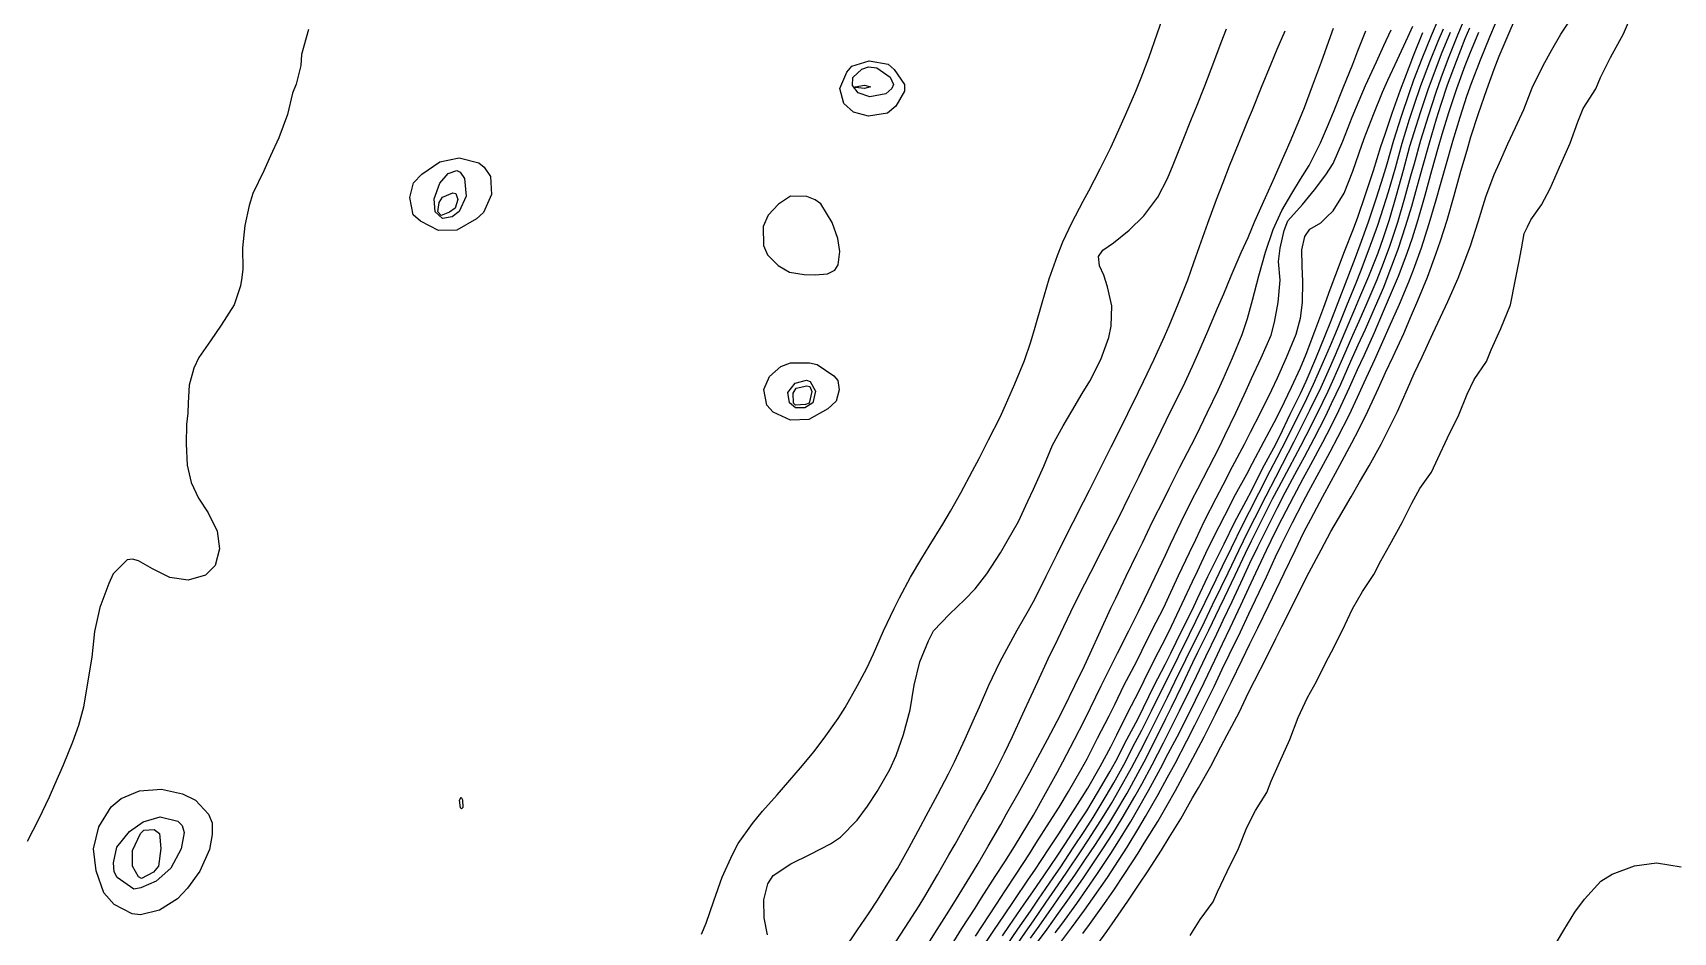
# Model space of a CAD drawing. Header units: feet. Extents: x 333642 to 335017, y 470420 to 471851.
# Drawn here: x 334383.6 to 334685.5, y 470886.9 to 471052.5 of the extents above; entities that cross this region are included whole.
import ezdxf

# ---------------------------------------------------------------- set-up
doc = ezdxf.new("R2010")
doc.units = ezdxf.units.FT
doc.header["$MEASUREMENT"] = 0
doc.layers.add('Contour', color=7, linetype='CONTINUOUS', true_color=0xffffff)

msp = doc.modelspace()

# ---------------------------------------------------------------- linework, layer by layer
at = {"layer": 'Contour', "color": 18, "linetype": 'Continuous', "true_color": 0x000000}
for points, elevation in [([(334506.68929, 470886.553876), (334507.525286, 470888.590229), (334508.959421, 470892.72099), (334510.510168, 470897.040746), (334512.395762, 470901.259479), (334513.459322, 470903.228291), (334516.067243, 470906.963763), (334517.913569, 470909.210376), (334520.627901, 470912.231641), (334522.573604, 470914.484107), (334525.305096, 470917.602905), (334527.38413, 470920.140315), (334529.259873, 470922.660482), (334531.826951, 470926.242069), (334533.123906, 470928.322817), (334535.409126, 470932.325374), (334537.105583, 470935.523784), (334538.337144, 470938.17416), (334540.214504, 470942.389896), (334542.129492, 470946.514706), (334543.112258, 470948.503009), (334545.137889, 470952.28766), (334547.234091, 470955.790823), (334548.618777, 470958.030135), (334551.09463, 470962.050986), (334552.532771, 470964.434749), (334554.406957, 470967.814216), (334556.58192, 470971.894968), (334557.772452, 470974.158032), (334559.509718, 470977.571405), (334561.63747, 470981.782558), (334562.618212, 470983.95817), (334564.383546, 470987.892349), (334566.105918, 470992.156013), (334567.27931, 470995.646318), (334568.124577, 470998.331699), (334569.410328, 471002.774086), (334570.70284, 471007.212221), (334572.181921, 471011.496173), (334573.199427, 471014.039468), (334574.819849, 471017.538621), (334576.92756, 471021.502726), (334577.970876, 471023.413988), (334580.055487, 471027.458805), (334582.003288, 471031.392629), (334582.946608, 471033.414278), (334584.812971, 471037.566179), (334586.620006, 471041.787141), (334587.583468, 471044.227325), (334589.015941, 471047.935868), (334590.565211, 471052.313465), (334592.002091, 471056.553995)], -11), ([(334567.243535, 470885.794286), (334568.834671, 470888.013283), (334571.529407, 470891.883939), (334572.906664, 470893.87981), (334575.37228, 470897.420557), (334577.386216, 470900.370824), (334579.05476, 470902.873017), (334581.64265, 470906.853651), (334582.782306, 470908.704505), (334585.002774, 470912.51295), (334587.070711, 470916.236453), (334588.163274, 470918.311289), (334590.269654, 470922.410195), (334592.162518, 470926.243591), (334593.166063, 470928.32933), (334595.206344, 470932.505991), (334597.125517, 470936.5626), (334598.047529, 470938.476117), (334600.068063, 470942.555583), (334601.993309, 470946.632052), (334602.922663, 470948.56921), (334604.896629, 470952.631728), (334606.798611, 470956.724716), (334607.901925, 470959.003872), (334609.751637, 470962.665441), (334611.805542, 470966.742132), (334612.946823, 470968.876016), (334614.933377, 470972.567249), (334617.000642, 470976.492463), (334618.001411, 470978.395298), (334620.063283, 470982.484849), (334621.995359, 470986.519315), (334622.887521, 470988.472992), (334624.740947, 470992.621393), (334626.585104, 470996.844937), (334627.72176, 470999.439465), (334629.210321, 471002.813264), (334631.029861, 471007.0724), (334632.235067, 471010.129518), (334633.37388, 471013.254004), (334634.814179, 471017.637787), (334636.121074, 471022.115603), (334637.260575, 471026.215254), (334637.894942, 471028.470231), (334639.098733, 471032.762658), (334640.467955, 471037.259843), (334641.903061, 471041.620426), (334642.802758, 471044.219707), (334644.162949, 471047.837391), (334645.89207, 471052.143863), (334647.432177, 471055.774168)], -5.5), ([(334576.881309, 470886.66783), (334578.100572, 470888.312056), (334580.867939, 470892.196073), (334582.585965, 470894.676583), (334584.629717, 470897.722627), (334587.052584, 470901.494826), (334588.187787, 470903.293265), (334590.663809, 470907.329597), (334592.394245, 470910.328335), (334593.920298, 470912.99817), (334596.160016, 470917.099909), (334597.592501, 470919.864594), (334599.183323, 470922.905208), (334601.266089, 470927.054294), (334602.628297, 470929.84313), (334604.160484, 470932.917764), (334606.18958, 470937.083086), (334607.618324, 470940.03672), (334609.058443, 470942.933186), (334611.111254, 470947.136261), (334612.510476, 470950.087955), (334613.915759, 470952.999959), (334615.926189, 470957.190946), (334617.552966, 470960.550536), (334618.82409, 470963.002082), (334621.037729, 470967.136243), (334622.571012, 470969.986944), (334624.190281, 470972.899), (334626.390913, 470977.010874), (334627.647901, 470979.507679), (334629.314922, 470982.865261), (334631.291439, 470987.065346), (334632.604251, 470989.963347), (334633.979746, 470992.935648), (334635.920973, 470997.181241), (334637.382114, 471000.534614), (334638.53354, 471003.22437), (334640.31752, 471007.54159), (334641.864053, 471011.749305), (334642.705257, 471014.221283), (334643.920052, 471018.052031), (334645.19952, 471022.549867), (334646.452507, 471027.023341), (334647.573982, 471030.914068), (334648.284841, 471033.346095), (334649.662478, 471037.680202), (334651.204162, 471042.084266), (334652.575709, 471045.82709), (334653.485204, 471048.240025), (334655.324622, 471052.522129), (334657.110028, 471056.628091)], -3.5), ([(334596.600591, 470886.288041), (334598.481157, 470889.283098), (334600.888472, 470892.49829), (334601.677802, 470894.363472), (334603.435536, 470898.085069), (334605.513643, 470902.327863), (334607.082159, 470906.176866), (334608.632523, 470909.34176), (334610.731261, 470912.618762), (334611.54828, 470914.728459), (334613.085604, 470918.160215), (334614.960638, 470922.388873), (334616.472258, 470926.46293), (334618.242429, 470930.116579), (334619.899915, 470933.068238), (334621.540766, 470936.451869), (334622.661188, 470938.532887), (334624.664329, 470942.546216), (334626.483563, 470946.435759), (334628.359242, 470949.682009), (334630.434028, 470952.754843), (334631.740371, 470955.285973), (334633.35804, 470958.272999), (334635.65582, 470962.375274), (334637.397378, 470965.942011), (334638.868115, 470968.59686), (334641.063096, 470971.595121), (334642.191574, 470974.120908), (334643.970531, 470977.947343), (334646.070704, 470982.211021), (334647.59413, 470985.987646), (334648.904539, 470988.691899), (334651.154915, 470991.978098), (334652.029743, 470994.16867), (334653.798047, 470998.08139), (334655.553713, 471002.449021), (334656.411337, 471006.796074), (334657.155634, 471010.449364), (334657.582822, 471012.73673), (334658.086421, 471015.597366), (334658.690678, 471016.810361), (334659.327269, 471018.072598), (334661.265302, 471020.875727), (334662.869809, 471023.831769), (334664.567461, 471027.785356), (334666.576386, 471032.211083), (334667.972455, 471036.159146), (334668.968916, 471038.602155), (334671.282261, 471042.236672), (334672.130858, 471044.271927), (334673.996785, 471047.952212), (334676.346526, 471052.349181), (334677.98178, 471056.081479)], -2.5), ([(334434.385341, 471053.104728), (334433.07214, 471048.550575), (334432.93313, 471046.506676), (334432.089694, 471043.048791), (334431.427134, 471041.417536)], -11), ([(334518.820389, 470886.432383), (334518.21338, 470889.573745), (334518.180192, 470892.865145), (334518.893443, 470895.804273), (334519.878651, 470897.369587), (334523.103177, 470899.536263), (334526.752369, 470901.279606), (334530.408218, 470903.196002), (334532.271892, 470904.440736), (334535.367673, 470907.556322), (334537.269563, 470910.135386), (334539.01647, 470912.846325), (334541.379958, 470916.90791), (334542.492292, 470919.458969), (334543.860874, 470923.335857), (334545.091735, 470927.871783), (334545.817397, 470932.413705), (334546.846351, 470936.705574), (334548.444258, 470940.600779), (334549.376281, 470942.39692), (334552.326572, 470945.456092), (334555.157738, 470948.161729), (334557.028009, 470950.140206), (334559.233968, 470952.901905), (334561.708491, 470956.769987), (334562.918917, 470958.892136), (334565.031922, 470962.569289), (334566.770882, 470966.269236), (334567.766402, 470968.502713), (334569.68119, 470972.743183), (334571.3027, 470976.588707), (334573.232182, 470980.154525), (334574.823466, 470982.880152), (334576.721912, 470986.139957), (334578.148907, 470988.375994), (334580.187859, 470992.380523), (334581.651071, 470996.415838), (334582.113864, 470998.515418), (334582.197788, 471002.263466), (334581.421608, 471005.759775), (334580.727346, 471007.871774), (334579.921381, 471009.607091), (334579.732477, 471011.345053), (334580.553029, 471012.517468), (334582.510908, 471013.845708), (334585.399936, 471016.181639), (334588.119313, 471018.805069), (334590.682537, 471022.250498), (334592.477819, 471025.678104), (334593.4789, 471028.203757), (334595.211415, 471032.488221), (334596.88264, 471036.66299), (334597.775303, 471038.893766), (334599.305155, 471042.785209), (334600.965975, 471047.13631), (334602.346567, 471050.71835), (334603.325924, 471053.24542)], -10.5), ([(334532.887925, 470883.618924), (334535.394882, 470887.329516), (334537.411927, 470890.296582), (334539.064892, 470892.850876), (334541.623737, 470896.855946), (334542.739339, 470898.681073), (334544.893766, 470902.514258), (334547.024002, 470906.371785), (334548.061329, 470908.319378), (334550.163755, 470912.329127), (334552.127189, 470916.062345), (334553.236708, 470918.279745), (334555.227259, 470922.512309), (334556.942752, 470926.392625), (334557.843908, 470928.413129), (334559.553536, 470932.412486), (334561.581795, 470936.623107), (334562.874368, 470939.06451), (334564.812312, 470942.562444), (334566.874052, 470946.167276), (334568.070875, 470948.357613), (334570.119387, 470952.456196), (334572.123315, 470956.537184), (334573.076893, 470958.460733), (334575.073094, 470962.431957), (334577.022233, 470966.182831), (334578.119794, 470968.304605), (334580.143951, 470972.368625), (334582.112948, 470976.266622), (334583.119761, 470978.307324), (334585.123199, 470982.424355), (334587.05695, 470986.310717), (334588.050525, 470988.344548), (334589.972423, 470992.428613), (334591.91421, 470996.584341), (334592.756147, 470998.543554), (334594.485717, 471002.715882), (334596.176644, 471007.035299), (334597.31397, 471010.220562), (334598.358426, 471013.158743), (334599.884996, 471017.50166), (334601.479481, 471021.835183), (334602.683431, 471024.983645), (334603.885664, 471028.020697), (334605.654072, 471032.361025), (334607.192522, 471036.194048), (334608.081119, 471038.35439), (334609.752524, 471042.529039), (334611.519047, 471046.828764), (334612.646866, 471049.498205), (334614.087332, 471052.876991)], -10), ([(334542.452437, 470885.135341), (334544.167348, 470887.78177), (334546.746366, 470891.792286), (334547.794586, 470893.493217), (334550.096329, 470897.465172), (334552.222154, 470901.167485), (334553.348373, 470903.158105), (334555.661139, 470907.222069), (334557.325656, 470910.165651), (334558.883247, 470912.965987), (334561.032655, 470917.069542), (334562.452776, 470919.883295), (334563.945999, 470922.974517), (334565.859959, 470927.147135), (334567.389251, 470930.44763), (334568.595303, 470933.067602), (334570.515345, 470937.257643), (334572.243129, 470940.883372), (334573.347468, 470943.195447), (334575.363117, 470947.330576), (334577.247751, 470951.07921), (334578.321383, 470953.209166), (334580.45088, 470957.340519), (334582.221999, 470960.799721), (334583.411871, 470963.158146), (334585.486436, 470967.332615), (334587.226244, 470970.91676), (334588.329043, 470973.199692), (334590.355767, 470977.345037), (334592.220828, 470981.14953), (334593.254251, 470983.256367), (334595.317045, 470987.427271), (334597.063582, 470991.155918), (334598.055145, 470993.371804), (334599.887188, 470997.593639), (334601.659171, 471001.815602), (334602.799257, 471004.452153), (334604.189651, 471007.79447), (334606.039972, 471012.044762), (334607.26898, 471014.835836), (334608.556487, 471017.840625), (334610.514742, 471022.194958), (334612.150878, 471025.855654), (334613.196897, 471028.254484), (334615.055218, 471032.462955), (334616.806138, 471036.652576), (334617.638707, 471038.763909), (334619.141854, 471042.748471), (334620.774905, 471047.169141), (334622.162142, 471051.010582), (334623.01808, 471053.368071)], -9.5), ([(334547.785158, 470883.801477), (334550.064763, 470887.417022), (334552.217151, 470890.793395), (334553.611938, 470893.045046), (334556.081497, 470897.074194), (334557.585, 470899.543652), (334559.443911, 470902.733217), (334561.750621, 470906.760336), (334562.841821, 470908.691807), (334564.939998, 470912.474405), (334567.098006, 470916.34781), (334568.157631, 470918.283372), (334570.387914, 470922.379948), (334572.178264, 470925.759667), (334573.395981, 470928.160563), (334575.42695, 470932.315777), (334577.153482, 470935.959463), (334578.21256, 470938.241751), (334580.12282, 470942.424306), (334582.045406, 470946.555163), (334582.934623, 470948.451902), (334584.827828, 470952.488143), (334586.86776, 470956.659324), (334587.828197, 470958.631637), (334589.721726, 470962.548557), (334591.812852, 470966.698148), (334592.850821, 470968.763497), (334594.743468, 470972.538608), (334596.878065, 470976.664853), (334597.83859, 470978.562268), (334599.778311, 470982.548733), (334601.767544, 470986.706655), (334602.684655, 470988.731626), (334604.397882, 470992.666866), (334606.217822, 470996.950903), (334607.18914, 470999.948316), (334608.097717, 471003.265716), (334609.285436, 471007.804525), (334610.487942, 471012.150534), (334611.887333, 471016.289087), (334613.518498, 471019.791401), (334615.363868, 471022.908101), (334616.925069, 471025.550007), (334618.517676, 471028.119595), (334620.605255, 471032.250154), (334622.074323, 471035.720407), (334623.125733, 471038.236519), (334624.756522, 471042.361531), (334626.563074, 471046.759906), (334627.512024, 471049.215579), (334628.926196, 471052.884529)], -9), ([(334552.651965, 470884.437792), (334554.633447, 470887.588437), (334557.037647, 470891.339093), (334558.238503, 470893.225127), (334560.758109, 470897.17379), (334562.526681, 470899.896161), (334564.289591, 470902.732754), (334566.768785, 470906.746608), (334567.795715, 470908.485004), (334570.009679, 470912.457395), (334572.140053, 470916.317505), (334573.181161, 470918.269382), (334575.334283, 470922.38785), (334577.10232, 470925.82483), (334578.299647, 470928.21397), (334580.269978, 470932.286646), (334582.231293, 470936.220641), (334583.247311, 470938.269542), (334585.311387, 470942.398463), (334587.111283, 470945.94524), (334588.244051, 470948.236914), (334590.175206, 470952.339552), (334592.074908, 470956.331151), (334593.024153, 470958.369775), (334594.979042, 470962.485829), (334597.016134, 470966.59188), (334598.013503, 470968.569208), (334600.040476, 470972.48011), (334602.00006, 470976.313375), (334603.024913, 470978.389515), (334605.034959, 470982.561744), (334606.928712, 470986.665982), (334607.934907, 470988.847633), (334609.665284, 470992.654033), (334611.5051, 470996.873173), (334612.11769, 470999.24766), (334612.834075, 471002.859995), (334613.180094, 471006.964872), (334612.873276, 471010.395191), (334613.188443, 471012.859242), (334613.899014, 471016.110539), (334614.599068, 471017.892778), (334617.289482, 471020.929817), (334619.516893, 471023.611545), (334621.565277, 471026.37386), (334622.927738, 471028.471408), (334624.72856, 471032.579421), (334626.439917, 471036.959816), (334627.703393, 471040.085546), (334628.873353, 471042.85004), (334630.90402, 471047.171776), (334632.28862, 471050.211277), (334633.602714, 471053.064915)], -8.5), ([(334557.100369, 470886.190178), (334558.381323, 470888.151646), (334560.980263, 470892.109141), (334562.60543, 470894.567672), (334564.586946, 470897.618085), (334567.029095, 470901.360366), (334568.235996, 470903.234538), (334570.75819, 470907.20752), (334572.492666, 470909.954219), (334574.210033, 470912.819596), (334576.574243, 470916.859059), (334577.693085, 470918.871172), (334579.585705, 470922.630575), (334581.693497, 470926.778116), (334582.737129, 470928.854359), (334584.455635, 470932.439412), (334586.719313, 470936.711093), (334587.723343, 470938.703993), (334589.636197, 470942.57795), (334591.752307, 470946.711344), (334592.704222, 470948.704027), (334594.458773, 470952.571875), (334596.488882, 470956.82757), (334597.637489, 470959.252031), (334599.271285, 470962.670535), (334601.41573, 470966.852034), (334602.668638, 470969.286404), (334604.432687, 470972.690886), (334606.614083, 470976.810367), (334607.745337, 470978.973013), (334609.607385, 470982.644678), (334611.653169, 470986.781024), (334612.679772, 470988.968135), (334614.375802, 470992.758273), (334616.139145, 470997.042551), (334616.957735, 470999.989056), (334617.289037, 471002.892245), (334617.380772, 471006.76149), (334617.218008, 471009.533582), (334617.183696, 471012.535761), (334617.736159, 471015.02009), (334618.66203, 471016.337644), (334620.660371, 471017.51668), (334621.694862, 471018.569202), (334622.966885, 471019.770464), (334624.958274, 471022.970809), (334626.55517, 471027.028741), (334627.701497, 471030.437062), (334628.631018, 471033.072679), (334630.343406, 471037.4877), (334632.014271, 471041.58281), (334633.021633, 471043.791933), (334634.771729, 471047.587369), (334636.671397, 471051.747833), (334637.604454, 471053.719262)], -8), ([(334557.956685, 470883.474367), (334560.503894, 470887.262558), (334562.459636, 470890.129027), (334564.240411, 470892.767784), (334566.896126, 470896.673853), (334568.012994, 470898.341858), (334570.605455, 470902.249185), (334572.473912, 470905.047704), (334574.194054, 470907.748593), (334576.766894, 470911.766937), (334577.80131, 470913.470326), (334580.031033, 470917.43347), (334582.029911, 470921.078947), (334583.142525, 470923.267672), (334585.183115, 470927.374262), (334587.152309, 470931.260153), (334588.15038, 470933.267794), (334590.213934, 470937.363569), (334592.063014, 470941.009305), (334593.167587, 470943.259839), (334595.15746, 470947.422263), (334597.069093, 470951.473102), (334597.966304, 470953.405296), (334599.905675, 470957.497716), (334601.945031, 470961.621354), (334602.974512, 470963.647576), (334604.992781, 470967.483383), (334607.049339, 470971.264228), (334608.121279, 470973.257986), (334610.273502, 470977.335339), (334612.104731, 470980.798257), (334613.285533, 470983.136128), (334615.272708, 470987.290199), (334616.920574, 470990.850384), (334617.952797, 470993.353688), (334619.566494, 470997.576002), (334621.200848, 471002.014425), (334622.393931, 471005.246672), (334623.441648, 471008.010814), (334625.058202, 471012.231102), (334626.68647, 471016.437741), (334627.461107, 471018.603214), (334628.903494, 471022.77909), (334630.347304, 471027.169614), (334631.715668, 471031.574505), (334632.485872, 471033.867074), (334633.789152, 471037.755323), (334635.312903, 471042.042604), (334636.940854, 471046.201378), (334637.795752, 471048.450134), (334639.450755, 471052.585118)], -7.5), ([(334562.082185, 470886.22809), (334563.388192, 470888.141182), (334566.086854, 470892.063965), (334567.657365, 470894.351225), (334569.792516, 470897.510913), (334572.144418, 470900.946756), (334573.546892, 470903.074346), (334576.141746, 470907.035838), (334577.607538, 470909.291357), (334579.582626, 470912.604245), (334581.86181, 470916.47826), (334582.935196, 470918.393127), (334584.985572, 470922.398249), (334587.026342, 470926.284307), (334588.051419, 470928.313805), (334590.011724, 470932.344009), (334592.016692, 470936.200251), (334593.068689, 470938.297688), (334595.016698, 470942.358052), (334596.989432, 470946.241177), (334598.004687, 470948.341493), (334599.873989, 470952.403273), (334601.968543, 470956.567392), (334602.881628, 470958.400989), (334604.784428, 470962.361334), (334606.921229, 470966.317357), (334607.975242, 470968.325927), (334609.946973, 470972.305328), (334612.003052, 470976.085145), (334613.123886, 470978.2798), (334615.051484, 470982.299905), (334616.957443, 470986.118277), (334617.981611, 470988.393041), (334619.734586, 470992.54092), (334621.490859, 470996.808779), (334622.508464, 470999.384099), (334623.86475, 471002.88871), (334625.506214, 471007.150689), (334627.060563, 471011.147202), (334627.903926, 471013.469998), (334629.437746, 471017.744599), (334630.92043, 471022.125874), (334632.119975, 471026.006631), (334632.8633, 471028.424935), (334634.130771, 471032.726768), (334635.521377, 471037.176956), (334636.97506, 471041.518876), (334637.809768, 471043.884117), (334639.298986, 471047.765385), (334641.033204, 471052.040154), (334642.457633, 471055.333466)], -7), ([(334562.701029, 470884.229508), (334564.922366, 470887.472429), (334567.21088, 470890.777142), (334568.724122, 470893.007281), (334571.381383, 470896.925151), (334572.798754, 470898.985432), (334575.086375, 470902.43095), (334577.226084, 470905.662194), (334578.749913, 470908.047624), (334581.15625, 470912.038659), (334582.552636, 470914.426154), (334584.388192, 470917.768988), (334586.513751, 470921.846318), (334587.712085, 470924.149402), (334589.495011, 470927.682817), (334591.547124, 470931.807866), (334592.686372, 470934.065781), (334594.464772, 470937.666917), (334596.509194, 470941.819661), (334597.675814, 470944.164765), (334599.391549, 470947.715359), (334601.398351, 470951.87402), (334602.599001, 470954.305994), (334604.239847, 470957.700208), (334606.28343, 470961.864984), (334607.571149, 470964.399338), (334609.283155, 470967.748209), (334611.370753, 470971.853417), (334612.651189, 470974.306403), (334614.441473, 470977.77364), (334616.444088, 470981.852505), (334617.652569, 470984.297867), (334619.341255, 470987.841895), (334621.179682, 470992.022111), (334622.453351, 470994.948759), (334623.742225, 470998.028068), (334625.473585, 471002.315555), (334627.156989, 471006.478623), (334627.943719, 471008.494881), (334629.595678, 471012.738334), (334631.164653, 471017.07943), (334632.223047, 471020.333278), (334633.129452, 471023.252163), (334634.385374, 471027.684894), (334635.653371, 471032.219349), (334636.97445, 471036.615658), (334637.823878, 471039.217616), (334639.082408, 471042.828167), (334640.734957, 471047.194571), (334642.281095, 471050.994096), (334643.226472, 471053.258099)], -6.5), ([(334563.657127, 470883.070193), (334566.342744, 470886.952695), (334567.803714, 470889.030739), (334570.140304, 470892.443021), (334572.304514, 470895.617795), (334573.916851, 470897.965478), (334576.537154, 470901.874038), (334577.861272, 470903.87332), (334580.202246, 470907.489847), (334582.178267, 470910.719926), (334583.57563, 470913.108817), (334585.845042, 470917.204854), (334587.411661, 470920.185546), (334588.840916, 470922.962962), (334590.921063, 470927.126144), (334592.423882, 470930.172164), (334593.823966, 470932.99945), (334595.833795, 470937.146153), (334597.424514, 470940.37718), (334598.742031, 470943.041264), (334600.73826, 470947.19912), (334602.330745, 470950.453414), (334603.61544, 470953.088618), (334605.568546, 470957.208175), (334607.316809, 470960.755018), (334608.504188, 470963.144506), (334610.585959, 470967.266063), (334612.374046, 470970.712002), (334613.611647, 470973.109123), (334615.778282, 470977.273034), (334617.38256, 470980.461673), (334618.675608, 470983.066158), (334620.708977, 470987.295333), (334622.251609, 470990.734599), (334623.352399, 470993.221236), (334625.172791, 470997.457291), (334626.935582, 471001.642496), (334627.872343, 471003.846438), (334629.489164, 471007.70106), (334631.215818, 471012.017397), (334632.232303, 471014.860308), (334633.313464, 471018.175138), (334634.624903, 471022.643633), (334635.865685, 471027.221834), (334637.068824, 471031.622607), (334637.835703, 471034.194844), (334638.98626, 471037.862933), (334640.487259, 471042.266775), (334642.064576, 471046.520281), (334642.892846, 471048.663947), (334644.524995, 471052.651466)], -6), ([(334567.801911, 470884.108002), (334570.278853, 470887.475285), (334572.397569, 470890.418093), (334574.1152, 470892.850583), (334576.855077, 470896.74621), (334577.986153, 470898.406511), (334580.574099, 470902.288351), (334582.377157, 470905.084652), (334584.109388, 470907.905916), (334586.441103, 470911.929127), (334587.710228, 470914.202629), (334589.607274, 470917.715358), (334591.710339, 470921.794108), (334592.81827, 470923.973658), (334594.668738, 470927.674811), (334596.683622, 470931.811659), (334597.764665, 470934.045088), (334599.509453, 470937.669021), (334601.530914, 470941.874818), (334602.696065, 470944.359414), (334604.3291, 470947.815544), (334606.317959, 470952.028798), (334607.630473, 470954.852362), (334609.069426, 470957.865987), (334611.139446, 470962.073235), (334612.619875, 470965.015615), (334614.130164, 470967.855204), (334616.343654, 470971.975467), (334617.654092, 470974.446795), (334619.447953, 470977.797258), (334621.509177, 470981.895377), (334622.664308, 470984.295925), (334624.339223, 470987.837109), (334626.215309, 470992.045545), (334627.565908, 470995.070898), (334628.879937, 470997.981015), (334630.750644, 471002.212103), (334632.236496, 471005.712567), (334633.276752, 471008.344719), (334634.895269, 471012.692792), (334636.336483, 471017.060432), (334637.395715, 471020.58879), (334638.184102, 471023.307377), (334639.394255, 471027.738348), (334640.656328, 471032.260693), (334641.968313, 471036.660143), (334642.837685, 471039.405339), (334644.014405, 471042.919531), (334645.631943, 471047.285761), (334647.266072, 471051.452961), (334648.087959, 471053.458204)], -5), ([(334571.798733, 470886.787958), (334573.012104, 470888.427779), (334575.747094, 470892.222947), (334577.558234, 470894.781434), (334579.583247, 470897.727603), (334582.015083, 470901.412743), (334583.217591, 470903.280851), (334585.680389, 470907.301066), (334587.414266, 470910.292409), (334588.947444, 470912.991763), (334591.173197, 470917.080841), (334592.600921, 470919.797519), (334594.212701, 470922.864612), (334596.289542, 470927.008683), (334597.584475, 470929.65123), (334599.174368, 470932.880641), (334601.147451, 470937.039288), (334602.569192, 470940.027412), (334603.986502, 470942.96334), (334605.968454, 470947.163609), (334607.444232, 470950.308274), (334608.739211, 470953.064824), (334610.692947, 470957.250684), (334612.413052, 470960.844528), (334613.557888, 470963.106994), (334615.720348, 470967.235343), (334617.431889, 470970.441199), (334618.847001, 470973.024271), (334621.053347, 470977.152394), (334622.491199, 470979.998938), (334623.977822, 470982.995186), (334625.960405, 470987.20609), (334627.443516, 470990.515047), (334628.618872, 470993.115006), (334630.526187, 470997.347247), (334632.223658, 471001.240819), (334633.140012, 471003.399552), (334634.942429, 471007.684252), (334636.548098, 471011.939732), (334637.512279, 471014.744402), (334638.596535, 471018.14305), (334639.868409, 471022.644982), (334641.103647, 471027.181927), (334642.305866, 471031.516961), (334642.987505, 471033.848827), (334644.21031, 471037.837167), (334645.707956, 471042.271769), (334647.238467, 471046.480654), (334648.068821, 471048.649369), (334649.735674, 471052.656273)], -4.5), ([(334572.58239, 470884.762184), (334574.807372, 470887.698393), (334577.199123, 470890.974916), (334578.674036, 470893.044506), (334581.38468, 470896.98878), (334582.746764, 470899.069737), (334585.014317, 470902.591708), (334587.182008, 470906.158579), (334588.394538, 470908.20982), (334590.754296, 470912.300181), (334592.419656, 470915.360073), (334593.864379, 470918.005244), (334596.041708, 470922.134794), (334597.506772, 470925.066809), (334598.973932, 470927.990876), (334601.01793, 470932.179335), (334602.519901, 470935.343529), (334603.820574, 470938.016884), (334605.859662, 470942.222216), (334607.416498, 470945.533778), (334608.655489, 470948.134978), (334610.655099, 470952.353912), (334612.354771, 470956.047527), (334613.393679, 470958.209803), (334615.467783, 470962.365002), (334617.342605, 470966.066098), (334618.476732, 470968.155194), (334620.759748, 470972.286137), (334622.392752, 470975.374528), (334623.827252, 470978.070317), (334625.925858, 470982.230693), (334627.426937, 470985.447102), (334628.665628, 470988.12281), (334630.589182, 470992.353056), (334632.300904, 470996.248499), (334633.231678, 470998.325835), (334635.147708, 471002.56124), (334636.881751, 471006.694495), (334637.716218, 471008.863793), (334639.207569, 471012.947488), (334640.62699, 471017.416159), (334641.89175, 471021.757106), (334642.714232, 471024.57131), (334643.684285, 471028.056926), (334644.952395, 471032.540064), (334646.316453, 471037.016919), (334647.562861, 471040.833463), (334648.394767, 471043.243124), (334650.030604, 471047.517005), (334651.75159, 471051.763971), (334652.824577, 471054.255955)], -4), ([(334578.471838, 470883.202171), (334581.258451, 470887.059993), (334582.819453, 470889.268856), (334585.149637, 470892.626751), (334587.331411, 470895.941229), (334588.776858, 470898.062999), (334591.344542, 470902.043951), (334592.736737, 470904.354119), (334594.901669, 470907.790789), (334597.082294, 470911.65364), (334598.142436, 470913.501715), (334600.456655, 470917.522973), (334602.27036, 470921.043882), (334603.456024, 470923.253556), (334605.615611, 470927.385752), (334607.380579, 470931.036403), (334608.4872, 470933.231223), (334610.608462, 470937.400561), (334612.360582, 470941.024207), (334613.474194, 470943.221252), (334615.618707, 470947.422464), (334617.397225, 470951.068786), (334618.530819, 470953.195895), (334620.73973, 470957.318231), (334622.51499, 470960.684388), (334623.910186, 470963.067906), (334626.240032, 470967.11425), (334627.7825, 470969.787552), (334629.595397, 470972.801297), (334631.806522, 470976.797981), (334632.766296, 470978.725159), (334634.763616, 470982.772111), (334636.647146, 470986.953316), (334637.87566, 470989.786139), (334639.29712, 470992.881241), (334641.308769, 470997.141376), (334642.691707, 471000.187806), (334644.016109, 471003.041734), (334645.936631, 471007.365387), (334647.247542, 471010.750358), (334648.187261, 471013.325901), (334649.647009, 471017.731837), (334651.068086, 471022.306287), (334652.574835, 471026.41403), (334653.548971, 471028.569725), (334655.083054, 471032.060354), (334656.506206, 471035.077422), (334658.010579, 471038.373534), (334659.591485, 471042.359892), (334661.612285, 471046.504651), (334663.209332, 471049.40367), (334664.818364, 471052.255521), (334666.834341, 471055.201602)], -3), ([(334544.045703, 471041.797257), (334542.477383, 471039.03034), (334540.902753, 471037.71591), (334537.411877, 471037.18268), (334534.644663, 471037.891654), (334532.890873, 471039.505432), (334532.172611, 471042.242444), (334533.418971, 471045.264967), (334534.371893, 471046.356749), (334537.520928, 471047.331722), (334541.016754, 471046.74502), (334542.140282, 471045.788724), (334544.049163, 471042.990117), (334544.045703, 471041.797257)], -11), ([(334541.725839, 471042.273363), (334540.586902, 471041.287112), (334537.646925, 471040.741215), (334535.525591, 471041.479908), (334534.483065, 471042.835119), (334534.568071, 471044.292186), (334536.181135, 471045.828016), (334537.452429, 471046.230928), (334538.964788, 471046.088301), (334541.437915, 471044.343715), (334542.017895, 471042.97683), (334541.725839, 471042.273363)], -10.5), ([(334431.427134, 471041.417536), (334430.488794, 471037.486319), (334428.908309, 471033.171606), (334427.387988, 471029.875151), (334426.149032, 471027.109262), (334424.132767, 471022.964032), (334423.439285, 471020.717634), (334422.651065, 471017.047037), (334422.245125, 471012.919132), (334422.300879, 471009.004516), (334422.100729, 471007.495341), (334421.848502, 471005.962166), (334420.687337, 471002.453124), (334418.3189, 470998.709194), (334416.338085, 470995.836464), (334414.152412, 470992.735149), (334413.283977, 470990.784693), (334412.387439, 470987.624042), (334412.20429, 470984.406874), (334412.152333, 470982.459553), (334411.93609, 470980.394992), (334411.826026, 470976.868949), (334412.062369, 470972.925817), (334412.747623, 470969.717672), (334414.111257, 470966.820903), (334415.891187, 470964.156165), (334417.541809, 470960.731961), (334417.988722, 470957.516213), (334417.166005, 470954.443939), (334415.386165, 470952.636434), (334412.226148, 470951.763905), (334408.818818, 470952.243374), (334405.649022, 470953.80334), (334403.093083, 470955.306844), (334401.960562, 470955.592883), (334400.999664, 470955.479278), (334398.401741, 470952.922534), (334397.628382, 470951.13023), (334395.97677, 470946.725551), (334394.995958, 470942.284612), (334394.481295, 470937.557198), (334393.717048, 470932.807958), (334392.941337, 470928.360561), (334392.046836, 470924.995483), (334390.903555, 470921.9057), (334389.201234, 470917.683501), (334387.616402, 470914.069194), (334386.612027, 470911.803634), (334384.666911, 470907.645787), (334382.616312, 470903.619124)], -11), ([(334537.798531, 471042.553887), (334536.679376, 471042.268167), (334535.013999, 471042.460214), (334534.931641, 471042.514939), (334534.987341, 471042.552485), (334536.675594, 471042.901582), (334537.798531, 471042.553887)], -10), ([(334466.721013, 471027.808782), (334467.85408, 471026.036375), (334468.016529, 471022.737112), (334466.546379, 471019.458691), (334465.2573, 471018.241037), (334461.641375, 471016.195187), (334458.27154, 471016.134131), (334454.993219, 471017.855434), (334453.650986, 471019.032212), (334453.030897, 471022.217554), (334453.700965, 471024.912274), (334455.213326, 471026.507626), (334458.514664, 471028.770899), (334462.103075, 471029.476585), (334465.729817, 471028.555332), (334466.721013, 471027.808782)], -11), ([(334462.260101, 471026.879745), (334463.04528, 471025.687174), (334463.357453, 471022.461635), (334462.065702, 471019.631038), (334460.822562, 471018.635787), (334459.041527, 471018.352181), (334457.664809, 471019.58872), (334457.511711, 471021.939255), (334458.51513, 471024.858351), (334460.075917, 471026.64554), (334461.66827, 471027.153798), (334462.260101, 471026.879745)], -10.5), ([(334461.502835, 471022.964623), (334461.838055, 471021.813399), (334461.365574, 471020.247099), (334460.339922, 471019.469441), (334458.787731, 471018.914121), (334458.194083, 471019.538085), (334458.430004, 471021.306068), (334459.02283, 471022.272657), (334460.949639, 471023.043356), (334461.502835, 471022.964623)], -10), ([(334527.586775, 471021.772795), (334526.085339, 471022.354888), (334523.084896, 471022.447456), (334520.854949, 471020.985156), (334518.946371, 471018.926034), (334518.027012, 471016.829741), (334518.102146, 471013.372153), (334518.843034, 471011.659224), (334520.796302, 471009.671893), (334522.870419, 471008.475035), (334525.574073, 471007.995472), (334527.593299, 471007.944711), (334529.895877, 471008.144702), (334531.224366, 471008.809053), (334531.822238, 471009.805081), (334532.151916, 471012.25702), (334531.761273, 471014.66592), (334530.711362, 471017.590606), (334528.681642, 471021.043416), (334527.586775, 471021.772795)], -11.5), ([(334531.766254, 470988.481996), (334532.04722, 470986.808869), (334531.500273, 470984.693475), (334529.933725, 470983.309594), (334526.456581, 470981.323394), (334523.056974, 470981.207241), (334519.876522, 470982.655728), (334518.699228, 470983.958084), (334518.148522, 470986.838292), (334519.210853, 470989.216813), (334521.293032, 470991.074716), (334523.077451, 470991.753786), (334526.541795, 470991.735935), (334527.965355, 470991.421995), (334531.065743, 470989.352395), (334531.766254, 470988.481996)], -11), ([(334526.70754, 470988.314953), (334527.698969, 470986.566836), (334527.191284, 470984.413786), (334525.713155, 470983.484789), (334523.998227, 470983.45225), (334522.917798, 470984.368745), (334522.585805, 470986.291595), (334523.946081, 470987.992565), (334526.024872, 470988.535263), (334526.70754, 470988.314953)], -10.5), ([(334526.60179, 470987.425056), (334526.988183, 470986.467068), (334526.503482, 470984.318567), (334525.821763, 470984.086624), (334524.003911, 470983.992323), (334523.653081, 470984.305704), (334523.543048, 470986.19448), (334524.100167, 470987.07934), (334526.07411, 470987.497299), (334526.60179, 470987.425056)], -10), ([(334401.883601, 470890.324876), (334398.595108, 470891.992659), (334396.679039, 470894.195338), (334395.262846, 470898.222753), (334394.81058, 470902.289376), (334395.74924, 470906.339715), (334398.047988, 470910.004137), (334399.916329, 470911.534344), (334403.245857, 470912.973776), (334407.282716, 470913.241214), (334411.197511, 470912.402558), (334413.579283, 470911.217308), (334415.974055, 470908.635286), (334416.613209, 470907.071827), (334416.641432, 470904.90293), (334416.166273, 470902.121673), (334414.372542, 470898.16723), (334412.086071, 470895.057909), (334410.259985, 470893.05835), (334406.916489, 470890.957177), (334403.416681, 470890.090661), (334401.883601, 470890.324876)], -11), ([(334462.474851, 470911.766472), (334462.73556, 470911.266571), (334462.764655, 470909.858767), (334462.517556, 470909.607388), (334462.324492, 470909.82274), (334462.14495, 470911.211748), (334462.474851, 470911.766472)], -11), ([(334402.250118, 470894.843302), (334399.165638, 470897.016615), (334398.586516, 470898.040581), (334398.504205, 470899.699333), (334399.101559, 470902.591774), (334401.40975, 470905.471072), (334403.956451, 470907.266895), (334407.06876, 470908.193796), (334410.294406, 470907.337236), (334411.096462, 470906.550627), (334411.493281, 470905.251769), (334410.957786, 470902.259221), (334409.021533, 470898.686321), (334406.332099, 470896.331884), (334403.492305, 470895.073962), (334402.250118, 470894.843302)], -10.5), ([(334403.094956, 470897.114642), (334401.947709, 470899.108656), (334401.98939, 470901.953202), (334403.419058, 470905.090642), (334404.075308, 470905.707459), (334405.983905, 470905.804214), (334406.923677, 470905.076281), (334407.206196, 470902.332117), (334406.762911, 470899.100883), (334405.826581, 470897.948577), (334403.61101, 470896.801978), (334403.094956, 470897.114642)], -10), ([(334663.262999, 470883.650391), (334665.396295, 470887.281715), (334667.410516, 470890.624883), (334669.209214, 470892.978379), (334672.223032, 470896.336635), (334674.284877, 470897.586526), (334678.385588, 470899.162548), (334682.436043, 470899.724428), (334686.977091, 470898.95712)], -2)]:
    msp.add_lwpolyline(points, dxfattribs=dict(at, elevation=elevation))

doc.saveas('drawing.dxf')
